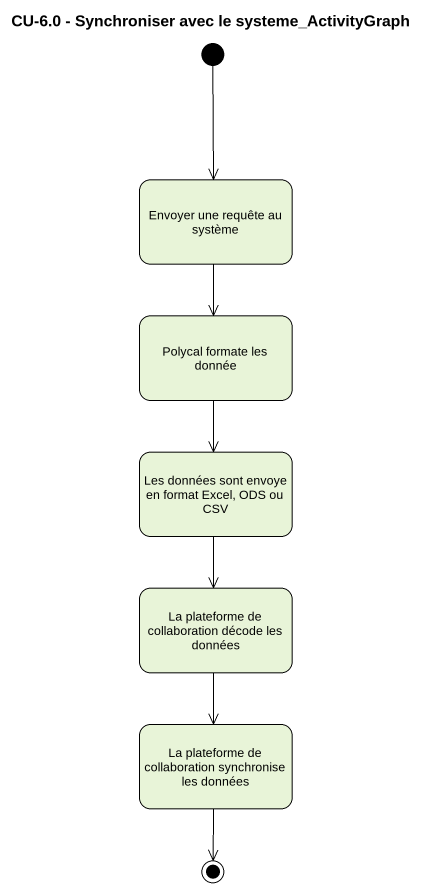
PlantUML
@startuml
title CU-6.0 - Synchroniser avec le systeme_ActivityGraph
hide empty description
state "Envoyer une requête au système" as Envoyer_une_requête_au
state "Polycal formate les donnée" as Polycal_formate_les_donnée
state "Les données sont envoye en format Excel, ODS ou CSV" as Les_données_sont_envoye_en
state "La plateforme de collaboration décode les données" as La_plateforme_de
state "La plateforme de collaboration synchronise les données" as La_plateforme_de_2
[*] --> Envoyer_une_requête_au
Envoyer_une_requête_au --> Polycal_formate_les_donnée
Polycal_formate_les_donnée --> Les_données_sont_envoye_en
Les_données_sont_envoye_en --> La_plateforme_de
La_plateforme_de --> La_plateforme_de_2
La_plateforme_de_2 --> [*]
@enduml
